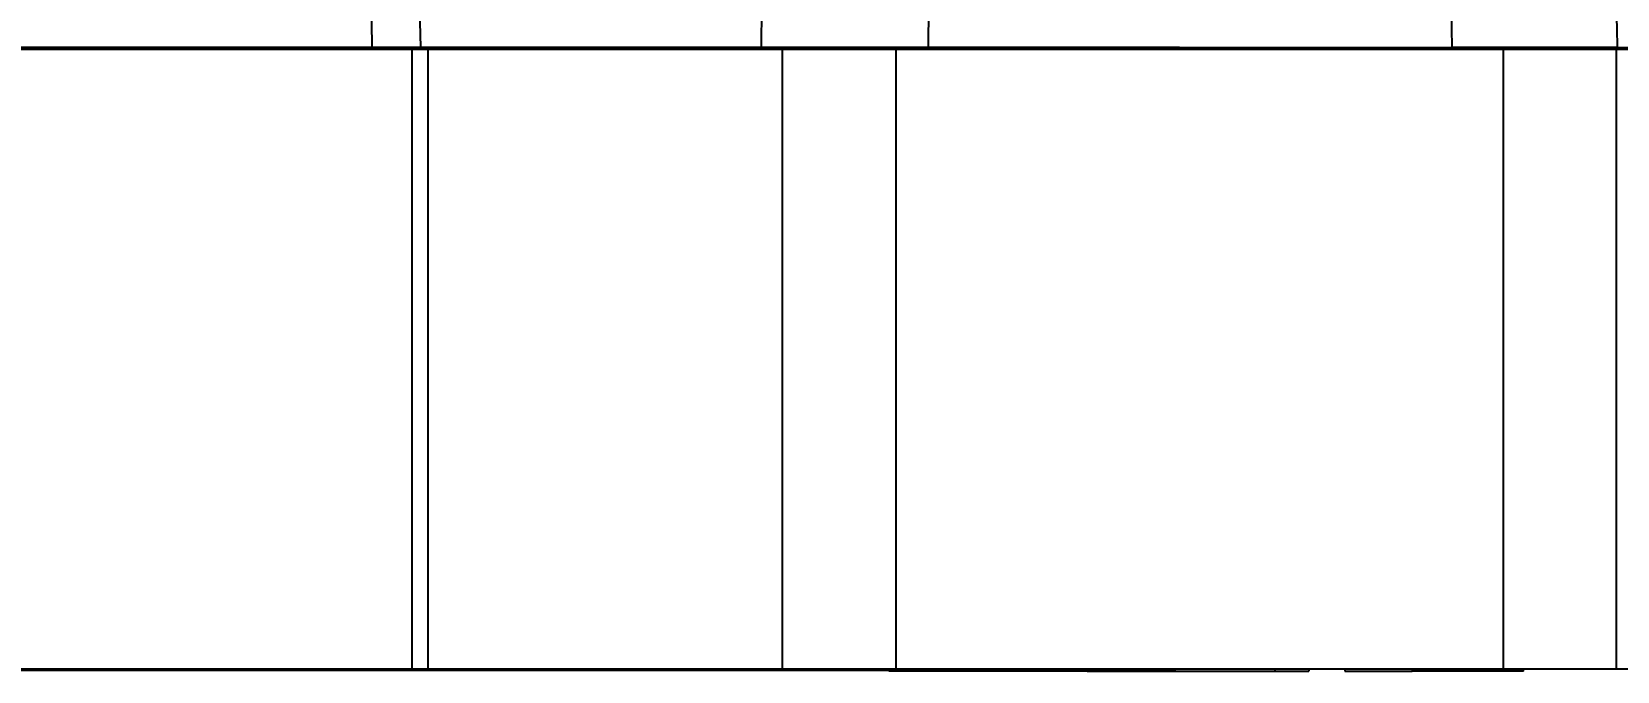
# Model space of a CAD drawing. Header units: millimetres. Extents: x 10469 to 13094, y 11322 to 13178.
# Drawn here: x 11138.3 to 11291.9, y 12550.2 to 12612.1 of the extents above; entities that cross this region are included whole.
import ezdxf

# ---------------------------------------------------------------- set-up
doc = ezdxf.new("R2010")
doc.units = ezdxf.units.MM
doc.layers.add('AM_5', color=3, linetype='Continuous', lineweight=25)
doc.styles.add('SLDTEXTSTYLE1', font='txt.shx', dxfattribs={"width": 0.7, "bigfont": 'gbcbig.shx'})
doc.dimstyles.new('SLDDIMSTYLE12$0', dxfattribs={"dimtxt": 12, "dimasz": 10, "dimexe": 0, "dimexo": 0.0625, "dimgap": 0.875, "dimtad": 1, "dimdec": 1, "dimlfac": 1.8, "dimrnd": 1e-09, "dimzin": 12, "dimdsep": 46, "dimtxsty": 'SLDTEXTSTYLE1', "dimcen": 0.09, "dimdle": 8.16, "dimclrd": 3, "dimclre": 3, "dimadec": 0, "dimazin": 3, "dimtfac": 1, "dimtdec": 1, "dimtofl": 0, "dimtmove": 0, "dimatfit": 3, "dimfxl": 0, "dimfrac": 2, "dimtolj": 1, "dimlwd": 5, "dimlwe": 5, "dimarcsym": 0})

# ---------------------------------------------------------------- blocks, each defined once
blk = doc.blocks.new('*D10')
at = {"layer": 'AM_5', "color": 3, "lineweight": 5, "transparency": 16777216}
blk.add_line((11237.8, 12944.4), (10843.4, 12944.4), dxfattribs=at)
at = {"layer": 'AM_5', "color": 3, "linetype": 'Continuous', "lineweight": 5, "transparency": 16777216}
for p, q in [((10843.4, 12934.4), (10843.4, 12620.62)), ((11249.48, 12610.62), (10843.4, 12610.62))]:
    blk.add_line(p, q, dxfattribs=at)
at = {"layer": 'AM_5', "color": 3, "transparency": 16777216}
for points in [[(10841.73, 12934.4), (10845.07, 12934.4), (10843.4, 12944.4)], [(10841.73, 12620.62), (10845.07, 12620.62), (10843.4, 12610.62)]]:
    blk.add_solid(points, dxfattribs=at)
at = {"layer": 'Defpoints', "color": 0, "transparency": 16777216}
for p in [(11237.86, 12944.4), (10843.4, 12610.62), (11249.54, 12610.62)]:
    blk.add_point(p, dxfattribs=at)
at = {"layer": 'AM_5', "color": 0, "transparency": 16777216, "insert": (10828.81, 12777.51), "char_height": 12, "attachment_point": 5, "rotation": 90, "style": 'SLDTEXTSTYLE1'}
blk.add_mtext('\\A1;{\\H2.28571x;335}', dxfattribs=at)
blk = doc.blocks.new('*D11')
at = {"layer": 'AM_5', "color": 3, "lineweight": 5, "transparency": 16777216}
blk.add_line((11249.48, 12610.62), (10843.22, 12610.62), dxfattribs=at)
at = {"layer": 'AM_5', "color": 3, "linetype": 'Continuous', "lineweight": 5, "transparency": 16777216}
for p, q in [((10843.22, 12600.62), (10843.22, 12560.21)), ((11249.13, 12550.21), (10843.22, 12550.21))]:
    blk.add_line(p, q, dxfattribs=at)
at = {"layer": 'AM_5', "color": 3, "transparency": 16777216}
for points in [[(10841.55, 12600.62), (10844.89, 12600.62), (10843.22, 12610.62)], [(10841.55, 12560.21), (10844.89, 12560.21), (10843.22, 12550.21)]]:
    blk.add_solid(points, dxfattribs=at)
at = {"layer": 'Defpoints', "color": 0, "transparency": 16777216}
for p in [(11249.54, 12610.62), (10843.22, 12550.21), (11249.2, 12550.21)]:
    blk.add_point(p, dxfattribs=at)
at = {"layer": 'AM_5', "color": 0, "transparency": 16777216, "insert": (10828.63, 12580.41), "char_height": 12, "attachment_point": 5, "rotation": 90, "style": 'SLDTEXTSTYLE1'}
blk.add_mtext('\\A1;{\\H2.28571x;60}', dxfattribs=at)

msp = doc.modelspace()

# ---------------------------------------------------------------- linework, layer by layer
at = {"color": 7, "linetype": 'Continuous', "lineweight": 25}
for p, q in [((11170.883, 12637.33), (11171.286, 12610.58)), ((11175.284, 12637.39), (11175.986, 12610.58)), ((11175.17, 12610.39), (11133.783, 12610.39)), ((11135.759, 12610.58), (11171.286, 12610.58)), ((11142.591, 12610.39), (11142.591, 12610.58)), ((11142.989, 12610.39), (11142.989, 12610.58)), ((11171.286, 12610.58), (11175.986, 12610.58)), ((11175.17, 12550.39), (11175.17, 12610.39)), ((11176.699, 12610.39), (11175.17, 12610.39)), ((11175.986, 12610.58), (11208.998, 12610.58)), ((11176.699, 12610.39), (11176.699, 12550.39)), ((11211.049, 12610.39), (11176.699, 12610.39)), ((11191.981, 12610.58), (11191.981, 12610.39)), ((11195.016, 12610.58), (11195.016, 12610.39)), ((11211.016, 12610.39), (11211.016, 12610.58)), ((11211.049, 12550.39), (11211.049, 12610.39)), ((11222.038, 12610.39), (11211.049, 12610.39)), ((11222.038, 12550.39), (11222.038, 12610.39)), ((11280.845, 12610.39), (11222.038, 12610.39)), ((11225.141, 12610.58), (11275.865, 12610.58)), ((11246.838, 12610.58), (11246.838, 12610.39)), ((11274.937, 12610.58), (11274.937, 12610.39)), ((11278.277, 12610.58), (11278.277, 12610.39)), ((11280.845, 12550.39), (11280.845, 12610.39)), ((11291.788, 12610.39), (11280.845, 12610.39)), ((11282.476, 12610.58), (11282.476, 12610.39)), ((11291.788, 12550.39), (11291.788, 12610.39)), ((11326.212, 12610.39), (11291.788, 12610.39)), ((11291.86, 12610.58), (11325.02, 12610.58)), ((11175.17, 12550.39), (11133.783, 12550.39)), ((11176.699, 12550.39), (11175.17, 12550.39)), ((11211.049, 12550.39), (11176.699, 12550.39)), ((11222.038, 12550.39), (11211.049, 12550.39)), ((11221.32, 12550.39), (11221.32, 12550.18)), ((11240.539, 12550.18), (11221.32, 12550.18)), ((11280.845, 12550.39), (11222.038, 12550.39)), ((11240.539, 12550.39), (11240.539, 12550.18)), ((11240.539, 12550.18), (11244.164, 12550.18)), ((11244.164, 12550.39), (11244.164, 12550.18)), ((11244.164, 12550.18), (11258.702, 12550.18)), ((11258.702, 12550.39), (11258.702, 12550.18)), ((11258.702, 12550.18), (11262, 12550.18)), ((11262, 12550.39), (11262, 12550.18)), ((11265.483, 12550.39), (11265.483, 12550.18)), ((11265.483, 12550.18), (11272.01, 12550.18)), ((11272.01, 12550.39), (11272.01, 12550.18)), ((11282.777, 12550.18), (11272.01, 12550.18)), ((11291.788, 12550.39), (11280.845, 12550.39)), ((11282.777, 12550.18), (11282.777, 12550.39)), ((11326.212, 12550.39), (11291.788, 12550.39))]:
    msp.add_line(p, q, dxfattribs=at)
for points, knots in [([(11275.865, 12610.58), (11275.526, 12630.673), (11274.855, 12670.382), (11274.233, 12710.091), (11273.925, 12729.707)], [0, 0, 0, 0, 0.50602862, 1, 1, 1, 1]), ([(11289.027, 12729.707), (11289.476, 12710.091), (11290.385, 12670.382), (11291.364, 12630.673), (11291.86, 12610.58)], [0, 0, 0, 0, 0.4939776, 1, 1, 1, 1]), ([(11225.768, 12694.401), (11225.672, 12680.333), (11225.481, 12652.393), (11225.254, 12624.452), (11225.141, 12610.58)], [0, 0, 0, 0, 0.5034857, 1, 1, 1, 1]), ([(11208.998, 12610.58), (11209.217, 12624.409), (11209.524, 12643.791), (11209.812, 12663.173), (11209.894, 12668.726)], [0, 0, 0, 0, 0.7134947, 1, 1, 1, 1]), ([(11225.141, 12610.58), (11224.306, 12610.58), (11222.635, 12610.58), (11220.097, 12610.58), (11217.629, 12610.58), (11215.287, 12610.58), (11213.157, 12610.58), (11210.872, 12610.58), (11209.711, 12610.58), (11208.998, 12610.58)], [0, 0, 0, 0, 0.13170164, 0.26340302, 0.39510563, 0.5268083, 0.6584953, 0.79018262, 1, 1, 1, 1]), ([(11291.86, 12610.58), (11291.446, 12610.58), (11290.619, 12610.58), (11288.935, 12610.58), (11286.975, 12610.58), (11284.771, 12610.58), (11282.386, 12610.58), (11279.394, 12610.58), (11277.208, 12610.58), (11275.865, 12610.58)], [0, 0, 0, 0, 0.1317289, 0.2634574, 0.395189, 0.5269206, 0.6586019, 0.7902834, 1, 1, 1, 1])]:
    msp.add_open_spline(points, degree=3, knots=knots, dxfattribs=at)

# ---------------------------------------------------------------- dimensions: what is measured, and where the dimension line sits
at = {"layer": 'AM_5'}
for base, p1, p2, text, picture, middle in [((10843.402, 12610.615), (11237.864, 12944.401), (11249.539, 12610.615), '{\\H2.28571x;335}', '*D10', (10828.812, 12777.508)), ((10843.219, 12550.213), (11249.539, 12610.615), (11249.196, 12550.213), '{\\H2.28571x;60}', '*D11', (10828.629, 12580.414))]:
    dim = msp.add_linear_dim(base=base, p1=p1, p2=p2, angle=90, text=text, dimstyle='SLDDIMSTYLE12$0', override={"dimlfac": 1}, dxfattribs=at)
    dim.commit()
    dim.dimension.update_dxf_attribs({"geometry": picture, "text_midpoint": middle})

doc.saveas('drawing.dxf')
